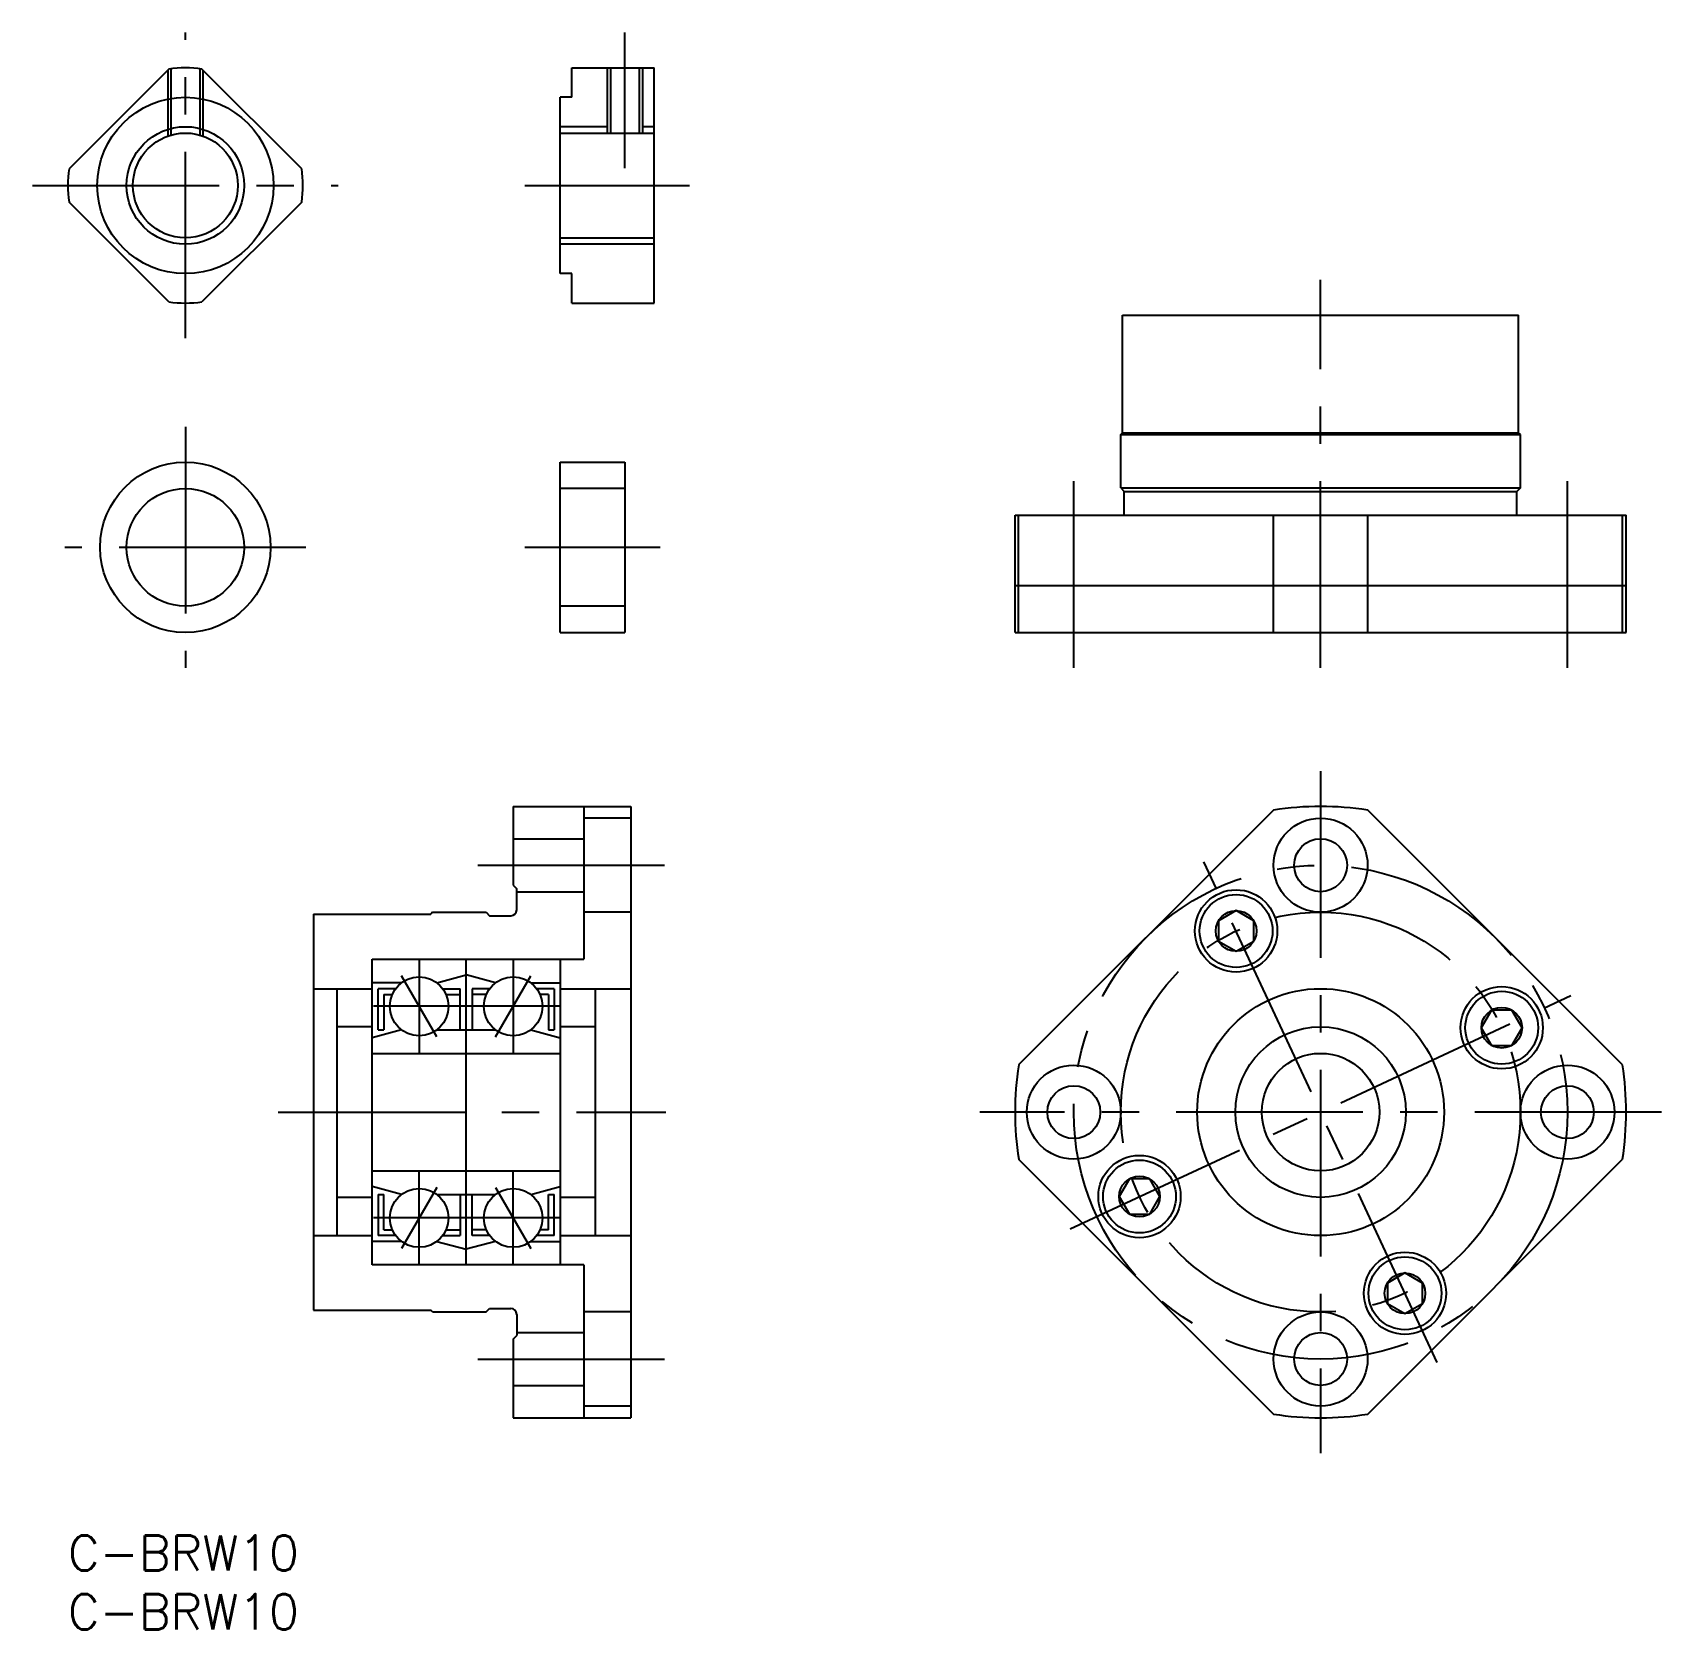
# Model space of a CAD drawing. Extents: x -3 to 136, y -8 to 128.
import ezdxf

# ---------------------------------------------------------------- set-up
doc = ezdxf.new("R2010")
doc.units = 0
doc.header["$LTSCALE"] = 0.5
doc.linetypes.add('CENTER', pattern=[50.8, 31.75, -6.35, 6.35, -6.35])
doc.linetypes.add('DASHED', pattern=[19.05, 12.7, -6.35])
for name, color, linetype in [('MSM_CENTER', 1, 'CENTER'), ('MSM_CONTINUOUS', 7, 'CONTINUOUS'), ('MSM_DASHED', 4, 'DASHED'), ('MSM_NARROW', 5, 'CONTINUOUS'), ('MSM_PART_NUMBER', 7, 'CONTINUOUS')]:
    doc.layers.add(name, color=color, linetype=linetype)
doc.styles.get("Standard").update_dxf_attribs({"font": 'txt.shx', "height": 3, "bigfont": 'bigfont.shx'})

# ---------------------------------------------------------------- blocks, each defined once
blk = doc.blocks.new('*U3')
at = {"layer": 'MSM_PART_NUMBER'}
blk.add_text('C-BRW10', height=3, dxfattribs=at).set_placement((0, -3))
blk = doc.blocks.new('*U4')
at = {"layer": 'MSM_PART_NUMBER'}
blk.add_text('C-BRW10', height=3, dxfattribs=at).set_placement((0, -8))

msp = doc.modelspace()

# ---------------------------------------------------------------- linework, layer by layer
at = {"layer": 'MSM_CENTER'}
for p, q in [((10, 101.82), (10, 127.82)), ((47.39, 116.28), (47.39, 127.82)), ((-3, 114.82), (23, 114.82)), ((38.89, 114.82), (52.89, 114.82)), ((106.59, 73.79), (106.59, 106.79)), ((10, 94.29), (10, 73.79)), ((85.59, 73.79), (85.59, 89.79)), ((127.59, 73.79), (127.59, 89.79)), ((20.25, 84.04), (-0.25, 84.04)), ((50.39, 84.04), (38.89, 84.04)), ((106.59, 65), (106.59, 7)), ((34.89, 57), (50.89, 57)), ((116.52, 14.7), (96.66, 57.3)), ((29.89, 49), (29.89, 41)), ((37.89, 49), (37.89, 41)), ((31.39, 42.4), (28.39, 47.6)), ((36.39, 42.4), (39.39, 47.6)), ((85.29, 26.07), (127.89, 45.93)), ((41.89, 45), (25.89, 45)), ((17.89, 36), (50.89, 36)), ((135.59, 36), (77.59, 36)), ((29.89, 23), (29.89, 31)), ((37.89, 23), (37.89, 31)), ((31.39, 29.6), (28.39, 24.4)), ((36.39, 29.6), (39.39, 24.4)), ((41.89, 27), (25.89, 27)), ((34.89, 15), (50.89, 15))]:
    msp.add_line(p, q, dxfattribs=at)
for radius in [21, 17]:
    msp.add_circle((106.59, 36), radius, dxfattribs=at)
at = {"layer": 'MSM_CONTINUOUS'}
for p, q in [((42.89, 124.82), (49.89, 124.82)), ((42.89, 122.32), (42.89, 124.82)), ((46.16, 124.82), (46.16, 119.28)), ((48.62, 124.82), (48.62, 119.28)), ((49.89, 104.82), (49.89, 124.82)), ((8.59, 124.72), (0.1, 116.24)), ((19.9, 116.24), (11.41, 124.72)), ((41.89, 107.32), (41.89, 122.32)), ((42.89, 122.32), (41.89, 122.32)), ((41.89, 119.28), (49.89, 119.28)), ((8.59, 104.93), (0.1, 113.41)), ((19.9, 113.41), (11.41, 104.93)), ((41.89, 110.37), (49.89, 110.37)), ((42.89, 107.32), (41.89, 107.32)), ((42.89, 104.82), (42.89, 107.32)), ((42.89, 104.82), (49.89, 104.82)), ((89.74, 103.79), (123.44, 103.79)), ((89.74, 93.79), (89.74, 103.79)), ((123.44, 93.79), (123.44, 103.79)), ((89.59, 93.64), (89.74, 93.79)), ((89.59, 89.09), (89.59, 93.64)), ((89.59, 93.64), (123.59, 93.64)), ((89.74, 93.79), (123.44, 93.79)), ((123.59, 93.64), (123.44, 93.79)), ((123.59, 89.09), (123.59, 93.64)), ((41.89, 76.79), (41.89, 91.29)), ((41.89, 91.29), (47.39, 91.29)), ((47.39, 91.29), (47.39, 76.79)), ((47.39, 89.04), (41.89, 89.04)), ((89.59, 89.09), (123.59, 89.09)), ((89.59, 89.09), (89.89, 88.79)), ((89.89, 86.79), (89.89, 88.79)), ((89.89, 88.79), (123.29, 88.79)), ((123.59, 89.09), (123.29, 88.79)), ((123.29, 86.79), (123.29, 88.79)), ((80.59, 76.79), (80.59, 86.79)), ((80.59, 86.79), (132.59, 86.79)), ((80.9, 76.79), (80.9, 86.79)), ((102.58, 76.79), (102.58, 86.79)), ((110.6, 76.79), (110.6, 86.79)), ((132.28, 76.79), (132.28, 86.79)), ((132.59, 76.79), (132.59, 86.79)), ((80.59, 80.79), (132.59, 80.79)), ((47.39, 79.04), (41.89, 79.04)), ((41.89, 76.79), (47.39, 76.79)), ((80.59, 76.79), (132.59, 76.79)), ((37.89, 62), (47.89, 62)), ((37.89, 62), (37.89, 55.3)), ((43.89, 62), (43.89, 49)), ((47.89, 61), (43.89, 61)), ((47.89, 62), (47.89, 10)), ((102.58, 61.69), (80.9, 40.01)), ((132.28, 40.01), (110.6, 61.69)), ((37.89, 59.25), (43.89, 59.25)), ((37.89, 55.3), (38.19, 55)), ((38.19, 53.2), (38.19, 55)), ((38.19, 54.75), (43.89, 54.75)), ((20.89, 52.85), (30.89, 52.85)), ((20.89, 52.85), (20.89, 19.15)), ((31.04, 53), (30.89, 52.85)), ((31.04, 53), (35.59, 53)), ((35.59, 53), (35.89, 52.7)), ((35.89, 52.7), (37.69, 52.7)), ((47.89, 53), (43.89, 53)), ((99.4, 53.14), (97.9, 52.27)), ((100.9, 52.27), (99.4, 53.14)), ((97.9, 52.27), (97.9, 50.54)), ((100.9, 50.54), (100.9, 52.27)), ((97.9, 50.54), (99.4, 49.68)), ((99.4, 49.68), (100.9, 50.54)), ((25.89, 49), (43.89, 49)), ((25.89, 23), (25.89, 49)), ((33.89, 23), (33.89, 49)), ((41.89, 49), (41.89, 23)), ((31.39, 47), (33.89, 47.67)), ((36.39, 47), (33.89, 47.67)), ((20.89, 46.5), (25.89, 46.5)), ((22.89, 46.5), (22.89, 25.5)), ((28.39, 47), (25.89, 47)), ((27.89, 46.5), (26.39, 46.5)), ((26.39, 43), (26.39, 46.5)), ((26.89, 46), (26.89, 43)), ((26.89, 46), (27.6, 46)), ((31.89, 46.5), (33.39, 46.5)), ((32.18, 46), (33.39, 46)), ((33.39, 43), (33.39, 46.5)), ((34.39, 46.5), (34.39, 43)), ((35.89, 46.5), (34.39, 46.5)), ((35.6, 46), (34.39, 46)), ((39.39, 47), (41.89, 47)), ((41.39, 46.5), (39.89, 46.5)), ((40.89, 46), (40.18, 46)), ((40.89, 46), (40.89, 43)), ((41.39, 46.5), (41.39, 43)), ((41.89, 46.5), (47.89, 46.5)), ((44.89, 25.5), (44.89, 46.5)), ((121.13, 44.68), (120.26, 43.18)), ((122.86, 44.68), (121.13, 44.68)), ((123.73, 43.18), (122.86, 44.68)), ((25.89, 43.25), (22.89, 43.25)), ((28.39, 43), (25.89, 42.33)), ((26.39, 43), (26.89, 43)), ((31.39, 43), (36.39, 43)), ((39.39, 43), (41.89, 42.33)), ((40.89, 43), (41.39, 43)), ((44.89, 43.25), (41.89, 43.25)), ((120.26, 43.18), (121.13, 41.68)), ((122.86, 41.68), (123.73, 43.18)), ((121.13, 41.68), (122.86, 41.68)), ((25.89, 41), (41.89, 41)), ((80.9, 31.99), (102.58, 10.31)), ((110.6, 10.31), (132.28, 31.99)), ((25.89, 31), (41.89, 31)), ((28.39, 29), (25.89, 29.67)), ((39.39, 29), (41.89, 29.67)), ((90.32, 30.32), (89.45, 28.82)), ((92.05, 30.32), (90.32, 30.32)), ((92.91, 28.82), (92.05, 30.32)), ((25.89, 28.75), (22.89, 28.75)), ((26.39, 29), (26.89, 29)), ((26.39, 29), (26.39, 25.5)), ((26.89, 26), (26.89, 29)), ((31.39, 29), (36.39, 29)), ((33.39, 29), (33.39, 25.5)), ((34.39, 25.5), (34.39, 29)), ((40.89, 26), (40.89, 29)), ((40.89, 29), (41.39, 29)), ((41.39, 25.5), (41.39, 29)), ((44.89, 28.75), (41.89, 28.75)), ((89.45, 28.82), (90.32, 27.32)), ((92.05, 27.32), (92.91, 28.82)), ((90.32, 27.32), (92.05, 27.32)), ((20.89, 25.5), (25.89, 25.5)), ((28.39, 25), (25.89, 25)), ((27.89, 25.5), (26.39, 25.5)), ((26.89, 26), (27.6, 26)), ((31.39, 25), (33.89, 24.33)), ((31.89, 25.5), (33.39, 25.5)), ((32.18, 26), (33.39, 26)), ((36.39, 25), (33.89, 24.33)), ((35.6, 26), (34.39, 26)), ((35.89, 25.5), (34.39, 25.5)), ((39.39, 25), (41.89, 25)), ((41.39, 25.5), (39.89, 25.5)), ((40.89, 26), (40.18, 26)), ((41.89, 25.5), (47.89, 25.5)), ((43.89, 23), (25.89, 23)), ((43.89, 23), (43.89, 10)), ((113.77, 22.32), (112.27, 21.46)), ((115.27, 21.46), (113.77, 22.32)), ((112.27, 21.46), (112.27, 19.73)), ((115.27, 19.73), (115.27, 21.46)), ((112.27, 19.73), (113.77, 18.86)), ((113.77, 18.86), (115.27, 19.73)), ((20.89, 19.15), (30.89, 19.15)), ((31.04, 19), (30.89, 19.15)), ((31.04, 19), (35.59, 19)), ((35.59, 19), (35.89, 19.3)), ((35.89, 19.3), (37.69, 19.3)), ((38.19, 18.8), (38.19, 17)), ((47.89, 19), (43.89, 19)), ((37.89, 16.7), (38.19, 17)), ((37.89, 16.7), (37.89, 10)), ((38.19, 17.25), (43.89, 17.25)), ((37.89, 12.75), (43.89, 12.75)), ((37.89, 10), (47.89, 10)), ((47.89, 11), (43.89, 11))]:
    msp.add_line(p, q, dxfattribs=at)
for centre, radius in [((10, 114.82), 7.5), ((10, 114.82), 4.46), ((10, 84.04), 7.25), ((10, 84.04), 5), ((106.59, 57), 4), ((106.59, 57), 2.25), ((99.4, 51.41), 3.5), ((99.4, 51.41), 3.1), ((99.4, 51.41), 1.73), ((29.89, 45), 2.5), ((37.89, 45), 2.5), ((106.59, 36), 10.5), ((122, 43.18), 3.5), ((122, 43.18), 3.1), ((122, 43.18), 1.73), ((106.59, 36), 7.25), ((106.59, 36), 5), ((85.59, 36), 4), ((127.59, 36), 4), ((85.59, 36), 2.25), ((127.59, 36), 2.25), ((91.18, 28.82), 3.5), ((91.18, 28.82), 3.1), ((91.18, 28.82), 1.73), ((29.89, 27), 2.5), ((37.89, 27), 2.5), ((113.77, 20.59), 3.5), ((113.77, 20.59), 3.1), ((113.77, 20.59), 1.73), ((106.59, 15), 4), ((106.59, 15), 2.25)]:
    msp.add_circle(centre, radius, dxfattribs=at)
for centre, radius, start, end in [((10, 114.82), 10, 81.8699, 98.1301), ((10, 114.82), 10, 171.8699, 188.1301), ((10, 114.82), 10, 351.8699, 8.1301), ((10, 114.82), 10, 261.8699, 278.1301), ((106.59, 36), 26, 81.1289, 98.8711), ((37.69, 53.2), 0.5, 270, 0), ((106.59, 36), 26, 171.1289, 188.8711), ((106.59, 36), 26, 351.1289, 8.8711), ((37.69, 18.8), 0.5, 0, 90), ((106.59, 36), 26, 261.1289, 278.8711)]:
    msp.add_arc(centre, radius, start, end, dxfattribs=at)
at = {"layer": 'MSM_DASHED'}
for p, q in [((8.77, 124.75), (8.77, 119.11)), ((11.23, 124.75), (11.23, 119.11)), ((8.5, 124.64), (8.5, 119.02)), ((11.5, 124.64), (11.5, 119.02))]:
    msp.add_line(p, q, dxfattribs=at)
at = {"layer": 'MSM_NARROW'}
for p, q in [((45.89, 124.82), (45.89, 119.28)), ((48.89, 124.82), (48.89, 119.28)), ((45.89, 119.82), (41.89, 119.82)), ((49.89, 119.82), (48.89, 119.82)), ((49.89, 109.82), (41.89, 109.82))]:
    msp.add_line(p, q, dxfattribs=at)
msp.add_circle((10, 114.82), 5, dxfattribs=at)

# ---------------------------------------------------------------- block references
at = {"layer": 'MSM_CONTINUOUS'}
for name in ['*U3', '*U4']:
    msp.add_blockref(name, (0, 0), dxfattribs=at)

doc.saveas('drawing.dxf')
